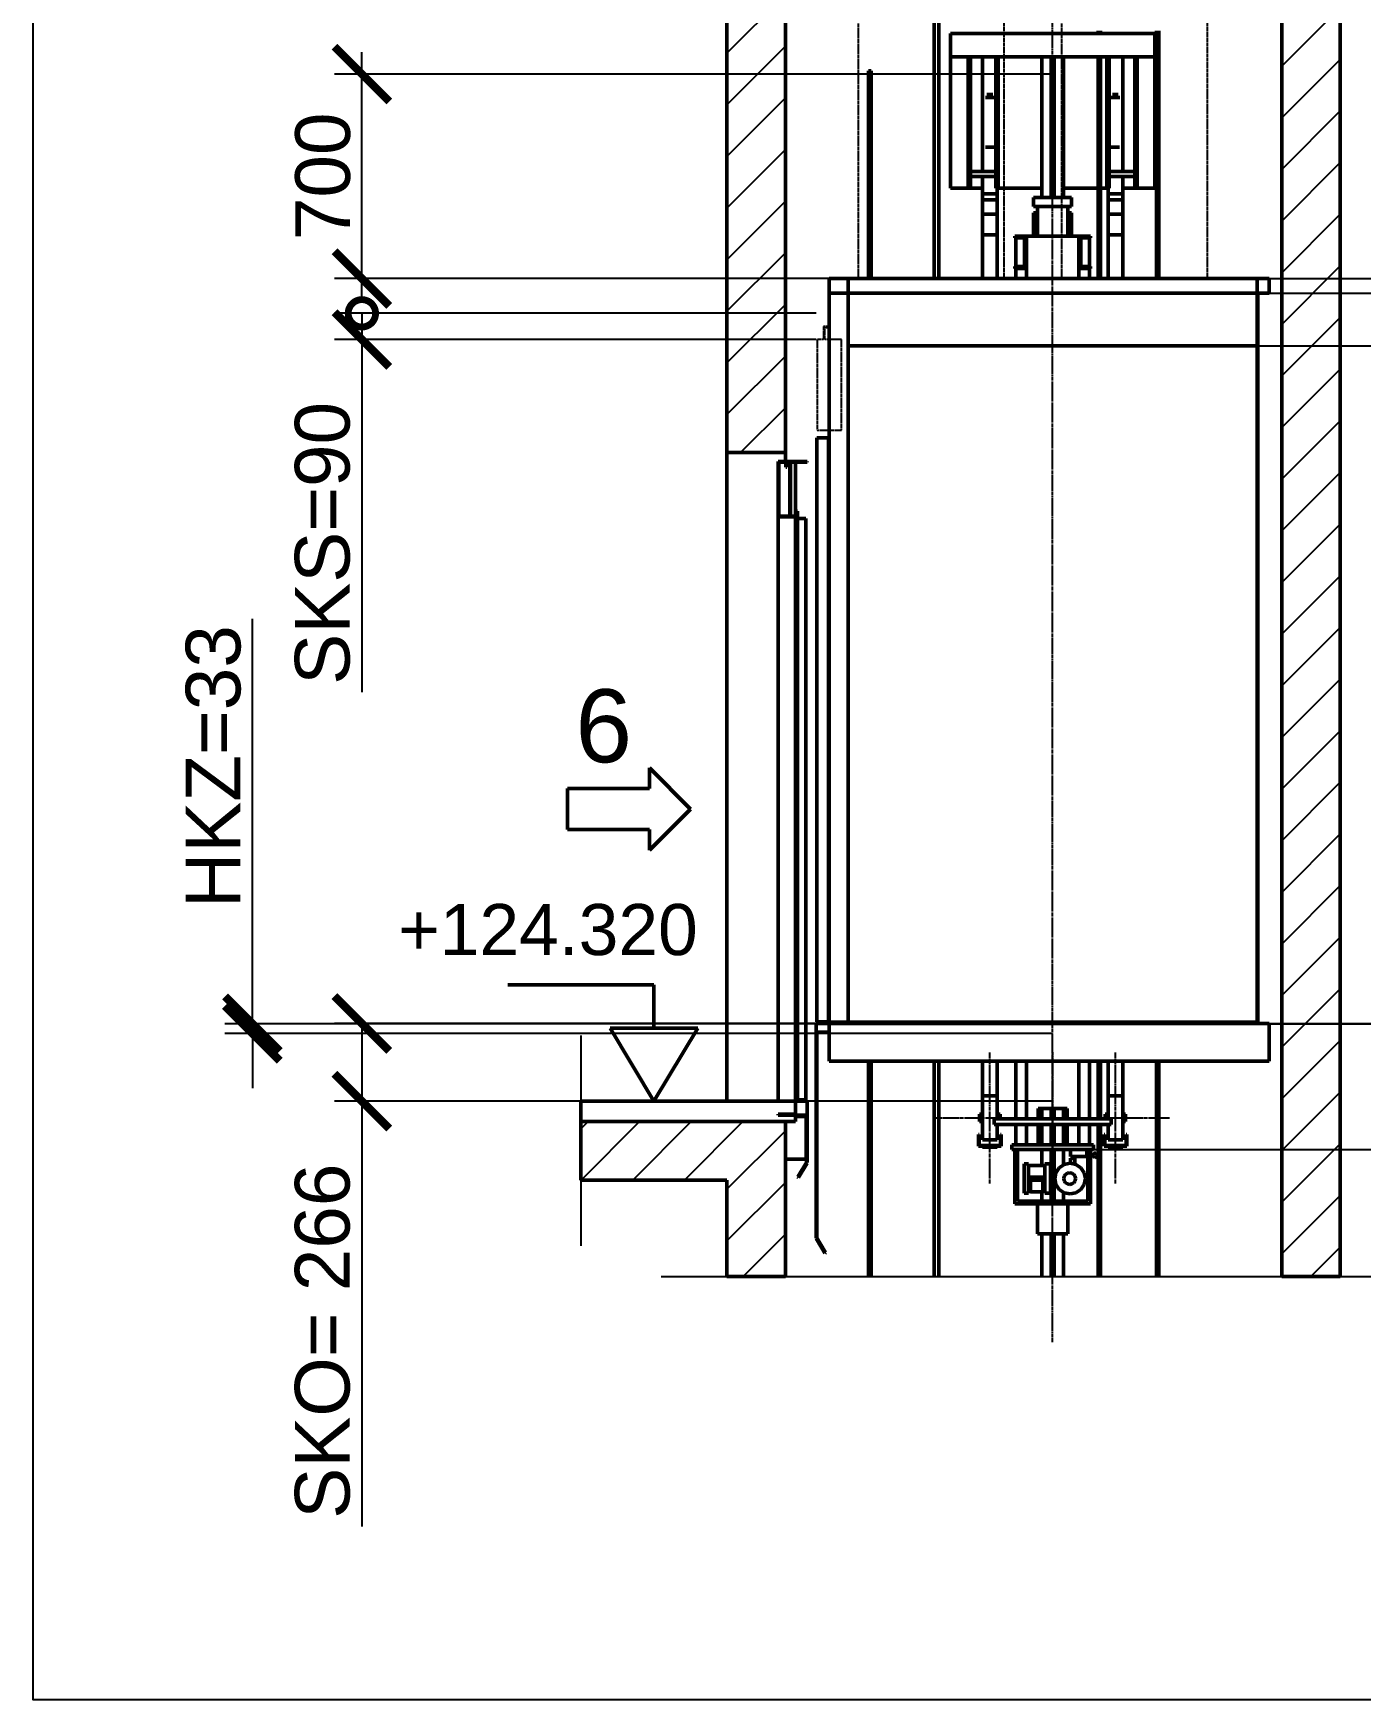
# Model space of a CAD drawing. Header units: millimetres. Extents: x -2854 to 202754, y -48725 to 27067.
# Drawn here: x 47249 to 51793, y -1229 to 4476 of the extents above; entities that cross this region are included whole.
import ezdxf
from ezdxf.enums import TextEntityAlignment as Align

# ---------------------------------------------------------------- set-up
doc = ezdxf.new("R2010")
doc.units = ezdxf.units.MM
doc.linetypes.add('AM_ISO02W050', pattern=[7.5, 6, -1.5])
doc.linetypes.add('AM_ISO08W050', pattern=[18, 12, -1.5, 3, -1.5])
for name, color, linetype, lineweight in [('AM_0', 7, 'Continuous', 50), ('AM_5', 3, 'Continuous', 25), ('AM_8', 1, 'Continuous', 25), ('LDCar-AM_0', 7, 'Continuous', 50), ('LDCar-AM_3', 6, 'AM_ISO02W050', 25), ('LDCar-AM_4', 3, 'Continuous', 25), ('LDCarFrame-AM_0', 7, 'Continuous', 50), ('LDElectricalComponents-AM_0', 7, 'Continuous', 50), ('LDForces-AM_0', 7, 'Continuous', 50), ('LDGear-AM_0', 7, 'Continuous', 50), ('LDGear-AM_7', 4, 'AM_ISO08W050', 25), ('LDGuides-AM_0', 7, 'Continuous', 50), ('LDRefugeSpace-AM_3', 6, 'AM_ISO02W050', 25), ('LDShaft-AM_0', 7, 'Continuous', 50), ('LDShaft-AM_4', 3, 'Continuous', 25), ('LDShaft-AM_5', 3, 'Continuous', 25), ('LDShaft-AM_7', 4, 'AM_ISO08W050', 25)]:
    doc.layers.add(name, color=color, linetype=linetype, lineweight=lineweight)
doc.layers.add('AM_VIEWS', color=1, linetype='Continuous', lineweight=25, plot=False)
doc.styles.add('LD', font='ARIALUNI.ttf')
doc.dimstyles.new('LIFT', dxfattribs={"dimtxt": 2.5, "dimasz": 2.5, "dimexe": 1.25, "dimexo": 0, "dimgap": 0.5, "dimtad": 1, "dimdec": 0, "dimzin": 1, "dimdsep": 46, "dimtxsty": 'LD', "dimblk": 'ARCHTICK', "dimcen": 0, "dimdle": 1, "dimclrd": 3, "dimclre": 3, "dimclrt": 4, "dimadec": 0, "dimazin": 0, "dimtp": 0.1, "dimtm": 0.1, "dimtfac": 0.71, "dimtdec": 0, "dimtix": 1, "dimtmove": 0, "dimatfit": 3, "dimfxl": 1, "dimtolj": 1, "dimarcsym": 0})

# ---------------------------------------------------------------- blocks, each defined once
blk = doc.blocks.new('LD_20260610085845_000001B2')
at = {"layer": 'LDShaft-AM_0'}
for p, q in [((-80, 24391), (-200, 24391)), ((-200, 24391), (-200, 21590)), ((0, 24391), (-80, 24391)), ((1900, 24391), (0, 24391)), ((1900, 18770), (1900, 24391)), ((0, 21590), (0, 24191)), ((0, 24191), (1700, 24191)), ((1700, 24191), (1700, 18770)), ((-200, 21590), (-200, 19370)), ((-200, 21590), (-80, 21590)), ((-80, 21590), (0, 21590)), ((0, 21560), (0, 21590)), ((-200, 19300), (-700, 19300)), ((-700, 19300), (-700, 19100)), ((-80, 19300), (-200, 19300)), ((0, 19300), (-80, 19300)), ((0, 18770), (0, 19300)), ((-700, 19100), (-200, 19100)), ((-200, 19100), (-200, 18770)), ((-200, 18770), (-80, 18770)), ((-80, 18770), (0, 18770)), ((1700, 18770), (1900, 18770))]:
    blk.add_line(p, q, dxfattribs=at)
blk = doc.blocks.new('LD_20260610085845_000001B4')
at = {"layer": 'LDForces-AM_0'}
for p, q in [((350, 72), (-350, 72)), ((-350, 72), (-350, 0)), ((350, 0), (350, 72)), ((-350, 0), (-350, -8)), ((350, -8), (350, 0)), ((-289, -8), (-350, -8)), ((-350, -8), (-350, -457)), ((-350, -8), (350, -8)), ((-289, -8), (-289, -457)), ((-281, -457), (-281, -8)), ((-240, -8), (-281, -8)), ((-194, -8), (-194, -457)), ((-37.5, -8), (-186, -8)), ((-186, -457), (-186, -8)), ((156, -8), (37.5, -8)), ((186, -8), (164, -8)), ((186, -8), (186, -457)), ((194, -457), (194, -8)), ((281, -8), (240, -8)), ((281, -8), (281, -457)), ((289, -457), (289, -8)), ((350, -8), (289, -8)), ((350, -457), (350, -8)), ((-228.9, -147), (-229.7, -147)), ((-225.6, -147), (-228.9, -147)), ((-220.7, -147), (-225.6, -147)), ((-224.2, -137), (-224.8, -137)), ((-222.1, -137), (-224.2, -137)), ((-218.8, -137), (-222.1, -137)), ((-215, -147), (-220.7, -147)), ((-215, -137), (-218.8, -137)), ((-211.2, -137), (-215, -137)), ((-209.3, -147), (-215, -147)), ((-207.9, -137), (-211.2, -137)), ((-204.4, -147), (-209.3, -147)), ((-205.8, -137), (-207.9, -137)), ((-205.2, -137), (-205.8, -137)), ((-201.1, -147), (-204.4, -147)), ((-200.3, -147), (-201.1, -147)), ((201.1, -147), (200.3, -147)), ((204.4, -147), (201.1, -147)), ((209.3, -147), (204.4, -147)), ((205.8, -137), (205.2, -137)), ((207.9, -137), (205.8, -137)), ((211.2, -137), (207.9, -137)), ((215, -147), (209.3, -147)), ((215, -137), (211.2, -137)), ((218.8, -137), (215, -137)), ((220.7, -147), (215, -147)), ((222.1, -137), (218.8, -137)), ((225.6, -147), (220.7, -147)), ((224.2, -137), (222.1, -137)), ((224.8, -137), (224.2, -137)), ((228.9, -147), (225.6, -147)), ((229.7, -147), (228.9, -147)), ((-229.4, -317), (-228.9, -317)), ((-228.9, -317), (-225.6, -317)), ((-225.6, -317), (-220.7, -317)), ((-220.7, -317), (-215, -317)), ((-215, -317), (-209.3, -317)), ((-209.3, -317), (-204.4, -317)), ((-204.4, -317), (-201.1, -317)), ((-201.1, -317), (-200.6, -317)), ((200.6, -317), (201.1, -317)), ((201.1, -317), (204.4, -317)), ((204.4, -317), (209.3, -317)), ((209.3, -317), (215, -317)), ((215, -317), (220.7, -317)), ((220.7, -317), (225.6, -317)), ((225.6, -317), (228.9, -317)), ((228.9, -317), (229.4, -317)), ((-187.5, -400.5), (-282.5, -400.5)), ((-282.5, -400.5), (-282.5, -417.5)), ((-282.5, -417.5), (-187.5, -417.5)), ((-187.5, -417.5), (-187.5, -400.5)), ((282.5, -400.5), (187.5, -400.5)), ((187.5, -400.5), (187.5, -417.5)), ((187.5, -417.5), (282.5, -417.5)), ((282.5, -417.5), (282.5, -400.5)), ((-350, -457), (-289, -457)), ((-289, -457), (-281, -457)), ((-281, -457), (-240, -457)), ((-190, -477), (-240, -477)), ((-240, -477), (-240, -497)), ((-190, -497), (-240, -497)), ((-240, -497), (-240, -547)), ((-240, -497), (-190, -497)), ((-223.9, -477), (-222.1, -477)), ((-222.1, -477), (-218.8, -477)), ((-218.8, -477), (-215, -477)), ((-215, -477), (-211.2, -477)), ((-211.2, -477), (-207.9, -477)), ((-207.9, -477), (-206.1, -477)), ((-194, -457), (-186, -457)), ((-190, -497), (-190, -477)), ((-190, -547), (-190, -497)), ((-186, -457), (-37.5, -457)), ((37.5, -457), (156, -457)), ((164, -457), (186, -457)), ((186, -457), (194, -457)), ((240, -477), (190, -477)), ((190, -477), (190, -497)), ((240, -497), (190, -497)), ((190, -497), (190, -547)), ((190, -497), (240, -497)), ((206.1, -477), (207.9, -477)), ((207.9, -477), (211.2, -477)), ((211.2, -477), (215, -477)), ((215, -477), (218.8, -477)), ((218.8, -477), (222.1, -477)), ((222.1, -477), (223.9, -477)), ((240, -457), (281, -457)), ((240, -497), (240, -477)), ((240, -547), (240, -497)), ((281, -457), (289, -457)), ((289, -457), (350, -457)), ((-190, -547), (-240, -547)), ((-240, -547), (-240, -617)), ((-240, -547), (-190, -547)), ((-190, -617), (-190, -547)), ((240, -547), (190, -547)), ((190, -547), (190, -617)), ((190, -547), (240, -547)), ((240, -617), (240, -547)), ((-240, -617), (-190, -617)), ((190, -617), (240, -617))]:
    blk.add_line(p, q, dxfattribs=at)
blk = doc.blocks.new('LD_20260610085845_000001B7')
at = {"layer": 'LDShaft-AM_4'}
blk.add_line((-700, 225), (-700, -495), dxfattribs=at)
blk = doc.blocks.new('LD_20260610085845_000001B8')
at = {"layer": 'LDShaft-AM_0'}
for p, q in [((35, 0), (0, 0)), ((0, 0), (0, -1)), ((35, -1), (35, 0)), ((0, -1), (35, -1)), ((0, -22.5), (0, -151)), ((71, -1), (35, -1)), ((71, -5), (35, -5)), ((35, -5), (71, -5)), ((71, -5), (71, -1)), ((71, -151), (71, -5)), ((0, -151), (71, -151))]:
    blk.add_line(p, q, dxfattribs=at)
blk = doc.blocks.new('LD_20260610085845_000001B9')
at = {"layer": 'LDCar-AM_0'}
for p, q in [((0, 2190), (0, 2000)), ((30, 2190), (0, 2190)), ((3, 2003), (3, 2187)), ((3, 2187), (27, 2187)), ((27, 2187), (27, 2170)), ((27, 2170), (30, 2170)), ((40, 2190), (30, 2190)), ((30, 2170), (30, 2190)), ((40, 2190), (40, 2010)), ((100, 2190), (40, 2190)), ((43, 2010), (43, 2187)), ((43, 2187), (100, 2187)), ((60, 2003), (60, 2187)), ((100, 2187), (100, 2190)), ((0, 2000), (0, 0)), ((0, 2000), (66.5, 2000)), ((63.5, 2003), (3, 2003)), ((40, 2010), (43, 2010)), ((60, 0), (60, 2000)), ((66.5, 2020), (63.5, 2020)), ((63.5, 2020), (63.5, 2003)), ((66.5, 2000), (66.5, 2020)), ((66.5, 1995), (66.5, 5)), ((95, 1995), (66.5, 1995)), ((95, 5), (95, 1995)), ((0, 0), (60, 0)), ((100, 0), (60, 0)), ((60, 0), (60, -44.5)), ((66.5, 5), (95, 5)), ((100, -47.5), (100, 0)), ((60, -44.5), (0, -44.5)), ((0, -44.5), (0, -47.5)), ((0, -47.5), (60, -47.5)), ((60, -47.5), (97, -47.5)), ((97, -47.5), (97, -210)), ((100, -210), (100, -47.5)), ((97.2, -210.2), (67.2, -259.2)), ((69.8, -260.8), (99.8, -211.8)), ((97, -210), (100, -210)), ((99.8, -211.8), (97.2, -210.2)), ((67.2, -259.2), (69.8, -260.8))]:
    blk.add_line(p, q, dxfattribs=at)
blk = doc.blocks.new('LD_20260610085845_000001BA')
at = {"layer": 'LDShaft-AM_0'}
for p, q in [((-200, 0), (-700, 0)), ((-700, 0), (-700, -70)), ((-80, 0), (-200, 0)), ((0, 0), (-80, 0)), ((35, 0), (0, 0)), ((35, -70), (35, 0)), ((-700, -70), (-200, -70)), ((-200, -70), (-80, -70)), ((-80, -70), (0, -70)), ((0, -70), (35, -70))]:
    blk.add_line(p, q, dxfattribs=at)
blk = doc.blocks.new('LD_20260610085845_000001BB')
at = {"layer": 'AM_0'}
for p, q in [((-621, 22297), (-631, 22297)), ((-631, 22297), (-631, 21586)), ((-621, 21586), (-621, 22297)), ((-631, 18907), (-631, 18170)), ((-621, 18170), (-621, 18907))]:
    blk.add_line(p, q, dxfattribs=at)
blk = doc.blocks.new('LD_20260610085845_000001BC')
at = {"layer": 'LDShaft-AM_7'}
blk.add_line((0, -1091), (0, 4980), dxfattribs=at)
blk = doc.blocks.new('LD_20260610085845_000001BE')
at = {"layer": 'LDElectricalComponents-AM_0'}
for p, q in [((384, 23791), (-909, 23791)), ((400, 23791), (384, 23791)), ((400, 23783), (400, 23791)), ((-909, 23783), (384, 23783)), ((384, 23783), (400, 23783)), ((384, 23783), (384, 22999)), ((400, 22871), (400, 23783)), ((139, 22871), (-400, 22871)), ((-400, 22871), (-400, 22855)), ((-400, 22855), (-400, 21786)), ((-384, 21786), (-384, 22855)), ((-384, 22855), (139, 22855)), ((393, 22855), (400, 22855)), ((400, 22855), (400, 22871)), ((-400, 19107), (-400, 18370)), ((-384, 18370), (-384, 19107))]:
    blk.add_line(p, q, dxfattribs=at)
blk = doc.blocks.new('LD_20260610085845_000001BF')
at = {"layer": 'LDCar-AM_0'}
for p, q in [((700, 2550), (-700, 2550)), ((-700, 2550), (-700, 2500)), ((700, 2500), (700, 2550)), ((-765.5, 2500), (-765.5, 4)), ((-700, 2500), (-765.5, 2500)), ((700, 2500), (-700, 2500)), ((-700, 4), (-700, 2500)), ((-700, 2500), (700, 2500)), ((700, 2401), (700, 2500)), ((703, 2500), (700, 2500)), ((700, 2500), (700, 4)), ((703, 4), (703, 2500)), ((700, 4), (700, 2399)), ((-701.5, 4), (-766.5, 4)), ((-766.5, 4), (-766.5, 0)), ((-766.5, 0), (-701.5, 0)), ((-765.5, 4), (-700, 4)), ((700, 4), (-701.5, 4)), ((-701.5, 0), (701.5, 0)), ((-700, 4), (700, 4)), ((701.5, 4), (703, 4)), ((701.5, 0), (701.5, 4))]:
    blk.add_line(p, q, dxfattribs=at)
blk = doc.blocks.new('LD_20260610085845_000001C0')
at = {"layer": 'LDCarFrame-AM_0'}
for p, q in [((741, 2679), (-765, 2679)), ((-765, 2679), (-765, 2629)), ((-765, 2629), (741, 2629)), ((741, 2629), (741, 2679)), ((-700, 2530), (-700, 2528)), ((700, 2528), (700, 2530)), ((741, 129), (-765, 129)), ((-765, 129), (-765, 95)), ((741, 95), (741, 129)), ((-765, 95), (-765, 15)), ((741, 15), (741, 95)), ((-765, 15), (-765, 0)), ((-765, 0), (741, 0)), ((741, 0), (741, 15))]:
    blk.add_line(p, q, dxfattribs=at)
blk = doc.blocks.new('LD_20260610085845_000001C1')
at = {"layer": 'LDRefugeSpace-AM_3'}
for p, q in [((250, 500), (-250, 500)), ((-250, 500), (-250, -500)), ((250, -500), (250, 500)), ((-250, -500), (250, -500))]:
    blk.add_line(p, q, dxfattribs=at)
blk = doc.blocks.new('LD_20260610085845_000001C2')
at = {"layer": 'LDCarFrame-AM_0'}
for p, q in [((-90, 2824), (-130, 2824)), ((-130, 2824), (-130, 2818)), ((-130, 2818), (-96, 2818)), ((-126, 2818), (-126, 2720)), ((-96, 2818), (-96, 2720)), ((-90, 2714), (-90, 2824)), ((-50, 2824), (-90, 2824)), ((-90, 2824), (-90, 2679)), ((50, 2824), (-50, 2824)), ((90, 2824), (50, 2824)), ((90, 2824), (90, 2714)), ((130, 2824), (90, 2824)), ((90, 2679), (90, 2824)), ((96, 2720), (96, 2818)), ((96, 2818), (130, 2818)), ((126, 2720), (126, 2818)), ((130, 2818), (130, 2824)), ((-96, 2720), (-130, 2720)), ((-130, 2720), (-130, 2714)), ((-130, 2714), (-90, 2714)), ((-126, 2714), (-126, 2679)), ((-90, 2679), (-90, 2714)), ((90, 2714), (130, 2714)), ((90, 2714), (90, 2679)), ((130, 2720), (96, 2720)), ((126, 2679), (126, 2714)), ((130, 2714), (130, 2720)), ((-126, 0), (-126, -197)), ((-90, -197), (-90, 0)), ((-90, 0), (-90, -197)), ((90, -197), (90, 0)), ((90, 0), (90, -197)), ((126, -197), (126, 0)), ((-50, -162), (50, -162)), ((-50, -197), (-50, -162)), ((50, -162), (50, -197)), ((200, -197), (-200, -197)), ((-200, -197), (-200, -217)), ((-200, -217), (200, -217)), ((-126, -217), (-126, -287)), ((-90, -287), (-90, -217)), ((-90, -217), (-90, -287)), ((-50, -287), (-50, -217)), ((50, -217), (50, -287)), ((90, -287), (90, -217)), ((90, -217), (90, -287)), ((126, -287), (126, -217)), ((200, -217), (200, -197)), ((140, -287), (-140, -287)), ((-140, -287), (-140, -302)), ((-140, -302), (140, -302)), ((-120, -302), (-130, -302)), ((-130, -302), (-130, -489)), ((-120, -479), (-120, -302)), ((130, -302), (120, -302)), ((120, -302), (120, -479)), ((130, -489), (130, -302)), ((140, -302), (140, -287)), ((-130, -489), (130, -489)), ((120, -479), (-120, -479))]:
    blk.add_line(p, q, dxfattribs=at)
blk = doc.blocks.new('LD_20260610085845_000001C4')
at = {"layer": 'LDForces-AM_0'}
for p, q in [((1071, 23034), (1071, 23025)), ((1071.3, 23034), (1071.3, 23025)), ((1071.3, 23025), (1071.3, 23034)), ((1072.2, 23034), (1072.2, 23025)), ((1072.2, 23025), (1072.2, 23034)), ((1073.5, 23034), (1073.5, 23025)), ((1073.5, 23025), (1073.5, 23034)), ((1075, 23034), (1075, 23025)), ((1075, 23025), (1075, 23034)), ((1076.5, 23034), (1076.5, 23025)), ((1076.5, 23025), (1076.5, 23034)), ((1077.8, 23034), (1077.8, 23025)), ((1077.8, 23025), (1077.8, 23034)), ((1078.7, 23034), (1078.7, 23025)), ((1078.7, 23025), (1078.7, 23034)), ((1079, 23025), (1079, 23034)), ((1271, 23034), (1271, 22186)), ((1271.3, 23034), (1271.3, 22186)), ((1271.3, 22186), (1271.3, 23034)), ((1272.2, 23034), (1272.2, 22186)), ((1272.2, 22186), (1272.2, 23034)), ((1273.5, 23034), (1273.5, 22186)), ((1273.5, 22186), (1273.5, 23034)), ((1275, 23034), (1275, 22186)), ((1275, 22186), (1275, 23034)), ((1276.5, 23034), (1276.5, 22186)), ((1276.5, 22186), (1276.5, 23034)), ((1277.8, 23034), (1277.8, 22186)), ((1277.8, 22186), (1277.8, 23034)), ((1278.7, 23034), (1278.7, 22186)), ((1278.7, 22186), (1278.7, 23034)), ((1279, 22186), (1279, 23034)), ((1071, 22945), (1071, 22186)), ((1071.3, 22945), (1071.3, 22186)), ((1071.3, 22186), (1071.3, 22945)), ((1072.2, 22945), (1072.2, 22186)), ((1072.2, 22186), (1072.2, 22945)), ((1073.5, 22945), (1073.5, 22186)), ((1073.5, 22186), (1073.5, 22945)), ((1075, 22945), (1075, 22186)), ((1075, 22186), (1075, 22945)), ((1076.5, 22945), (1076.5, 22186)), ((1076.5, 22186), (1076.5, 22945)), ((1077.8, 22945), (1077.8, 22186)), ((1077.8, 22186), (1077.8, 22945)), ((1078.7, 22945), (1078.7, 22186)), ((1078.7, 22186), (1078.7, 22945)), ((1079, 22186), (1079, 22945)), ((1071, 19507), (1071, 19310)), ((1071.3, 19507), (1071.3, 19310)), ((1071.3, 19310), (1071.3, 19507)), ((1072.2, 19507), (1072.2, 19310)), ((1072.2, 19310), (1072.2, 19507)), ((1073.5, 19507), (1073.5, 19310)), ((1073.5, 19310), (1073.5, 19507)), ((1075, 19507), (1075, 19310)), ((1075, 19310), (1075, 19507)), ((1076.5, 19507), (1076.5, 19310)), ((1076.5, 19310), (1076.5, 19507)), ((1077.8, 19507), (1077.8, 19310)), ((1077.8, 19310), (1077.8, 19507)), ((1078.7, 19507), (1078.7, 19310)), ((1078.7, 19310), (1078.7, 19507)), ((1079, 19310), (1079, 19507)), ((1271, 19507), (1271, 18770)), ((1271.3, 19507), (1271.3, 18770)), ((1271.3, 18770), (1271.3, 19507)), ((1272.2, 19507), (1272.2, 18770)), ((1272.2, 18770), (1272.2, 19507)), ((1273.5, 19507), (1273.5, 18770)), ((1273.5, 18770), (1273.5, 19507)), ((1275, 19507), (1275, 18770)), ((1275, 18770), (1275, 19507)), ((1276.5, 19507), (1276.5, 18770)), ((1276.5, 18770), (1276.5, 19507)), ((1277.8, 19507), (1277.8, 18770)), ((1277.8, 18770), (1277.8, 19507)), ((1278.7, 19507), (1278.7, 18770)), ((1278.7, 18770), (1278.7, 19507)), ((1279, 18770), (1279, 19507)), ((1071, 19290), (1071, 18770)), ((1071.3, 19290), (1071.3, 18770)), ((1071.3, 18770), (1071.3, 19290)), ((1072.2, 19290), (1072.2, 18770)), ((1072.2, 18770), (1072.2, 19290)), ((1073.5, 19290), (1073.5, 18770)), ((1073.5, 18770), (1073.5, 19290)), ((1075, 19290), (1075, 18770)), ((1075, 18770), (1075, 19290)), ((1076.5, 19290), (1076.5, 18770)), ((1076.5, 18770), (1076.5, 19290)), ((1077.8, 19290), (1077.8, 18770)), ((1077.8, 18770), (1077.8, 19290)), ((1078.7, 19290), (1078.7, 18770)), ((1078.7, 18770), (1078.7, 19290)), ((1079, 18770), (1079, 19290))]:
    blk.add_line(p, q, dxfattribs=at)
blk = doc.blocks.new('LD_20260610085845_000001C6')
at = {"layer": 'LDGuides-AM_0'}
for p, q in [((-37.5, 1214), (-37.5, 1179)), ((-5, 1179), (-5, 1214)), ((-5, 1214), (-5, 1179)), ((5, 1214), (5, 1179)), ((5, 1179), (5, 1214)), ((37.5, 1179), (37.5, 1214)), ((-37.5, 1159), (-37.5, 1089)), ((-5, 1089), (-5, 1159)), ((-5, 1159), (-5, 1089)), ((5, 1159), (5, 1089)), ((5, 1089), (5, 1159)), ((37.5, 1089), (37.5, 1159)), ((-37.5, 1074), (-37.5, 1019)), ((-5, 897), (-5, 1074)), ((-5, 1074), (-5, 897)), ((5, 1074), (5, 897)), ((5, 897), (5, 1074)), ((37.5, 1021.2), (37.5, 1074)), ((-37.5, 979), (-37.5, 969)), ((-37.5, 929), (-37.5, 897)), ((37.5, 897), (37.5, 926.8)), ((-37.5, 785), (-37.5, 639)), ((-5, 639), (-5, 785)), ((-5, 785), (-5, 639)), ((5, 785), (5, 639)), ((5, 639), (5, 785)), ((37.5, 639), (37.5, 785))]:
    blk.add_line(p, q, dxfattribs=at)
blk = doc.blocks.new('LD_20260610085845_000001CB')
at = {"layer": 'LDGuides-AM_0'}
for p, q in [((-37.5, 531), (-37.5, 49)), ((-5, 531), (-5, 49)), ((-5, 49), (-5, 531)), ((5, 49), (5, 531)), ((5, 531), (5, 49)), ((37.5, 49), (37.5, 531))]:
    blk.add_line(p, q, dxfattribs=at)
blk = doc.blocks.new('LD_20260610085845_000001CD')
at = {"layer": 'LDCarFrame-AM_0'}
for p, q in [((-82.5, -50), (-97.5, -50)), ((-97.5, -50), (-97.5, -150)), ((-82.5, -150), (-82.5, -50)), ((-82.5, -55), (-82.5, -56.5)), ((-27, -55), (-82.5, -55)), ((-82.5, -56.5), (-82.5, -60.9)), ((-7, -50), (-27, -50)), ((-27, -50), (-27, -150)), ((-27, -56.5), (-27, -55)), ((-27, -60.9), (-27, -56.5)), ((-7, -150), (-7, -50)), ((39.4, -51.5), (22.4, -62.9)), ((59.5, -47.5), (39.4, -51.5)), ((79.6, -51.5), (59.5, -47.5)), ((61, 0), (61, -24)), ((61, -24), (117, -24)), ((76.5, -30), (61.5, -30)), ((61.5, -30), (61.5, -47.9)), ((76.5, -50.9), (76.5, -30)), ((96.6, -62.9), (79.6, -51.5)), ((117, 0), (117, -24)), ((117, -24), (117, 0)), ((117, -24), (120, -24)), ((138.1, -17.1), (137.5, -20)), ((137.5, -20), (138.1, -22.9)), ((139.7, -14.7), (138.1, -17.1)), ((138.1, -22.9), (139.7, -25.3)), ((142.1, -13.1), (139.7, -14.7)), ((139.7, -25.3), (142.1, -26.9)), ((145, -12.5), (142.1, -13.1)), ((142.1, -26.9), (145, -27.5)), ((147.9, -13.1), (145, -12.5)), ((145, -27.5), (147.9, -26.9)), ((150.3, -14.7), (147.9, -13.1)), ((147.9, -26.9), (150.3, -25.3)), ((151.9, -17.1), (150.3, -14.7)), ((150.3, -25.3), (151.9, -22.9)), ((152.5, -20), (151.9, -17.1)), ((151.9, -22.9), (152.5, -20)), ((-82.5, -60.9), (-82.5, -67.3)), ((-82.5, -67.3), (-82.5, -75)), ((-82.5, -75), (-82.5, -82.7)), ((-82.5, -82.7), (-82.5, -89.1)), ((-82.5, -89.1), (-82.5, -93.5)), ((-82.5, -93.5), (-82.5, -95)), ((-82.5, -95), (-27, -95)), ((-75.5, -105), (-75.5, -106.5)), ((-34, -105), (-75.5, -105)), ((-75.5, -106.5), (-75.5, -110.9)), ((-75.5, -110.9), (-75.5, -117.3)), ((-34, -106.5), (-34, -105)), ((-34, -110.9), (-34, -106.5)), ((-34, -117.3), (-34, -110.9)), ((-27, -67.3), (-27, -60.9)), ((-27, -75), (-27, -67.3)), ((-27, -82.7), (-27, -75)), ((-27, -89.1), (-27, -82.7)), ((-27, -93.5), (-27, -89.1)), ((-27, -95), (-27, -93.5)), ((11, -79.9), (7, -100)), ((7, -100), (11, -120.1)), ((22.4, -62.9), (11, -79.9)), ((40, -92.3), (38.5, -100)), ((38.5, -100), (40, -107.7)), ((44.4, -85.9), (40, -92.3)), ((40, -107.7), (44.4, -114.1)), ((50.8, -81.5), (44.4, -85.9)), ((58.5, -80), (50.8, -81.5)), ((66.2, -81.5), (58.5, -80)), ((72.6, -85.9), (66.2, -81.5)), ((77, -92.3), (72.6, -85.9)), ((72.6, -114.1), (77, -107.7)), ((78.5, -100), (77, -92.3)), ((77, -107.7), (78.5, -100)), ((108, -79.9), (96.6, -62.9)), ((112, -100), (108, -79.9)), ((108, -120.1), (112, -100)), ((-97.5, -150), (-82.5, -150)), ((-75.5, -117.3), (-75.5, -125)), ((-75.5, -125), (-75.5, -132.7)), ((-75.5, -132.7), (-75.5, -139.1)), ((-75.5, -139.1), (-75.5, -143.5)), ((-75.5, -143.5), (-75.5, -145)), ((-75.5, -145), (-34, -145)), ((-34, -125), (-34, -117.3)), ((-34, -132.7), (-34, -125)), ((-34, -139.1), (-34, -132.7)), ((-34, -143.5), (-34, -139.1)), ((-34, -145), (-34, -143.5)), ((-27, -150), (-7, -150)), ((11, -120.1), (22.4, -137.1)), ((22.4, -137.1), (39.4, -148.5)), ((39.4, -148.5), (59.5, -152.5)), ((44.4, -114.1), (50.8, -118.5)), ((50.8, -118.5), (58.5, -120)), ((58.5, -120), (66.2, -118.5)), ((59.5, -152.5), (79.6, -148.5)), ((66.2, -118.5), (72.6, -114.1)), ((79.6, -148.5), (96.6, -137.1)), ((96.6, -137.1), (108, -120.1))]:
    blk.add_line(p, q, dxfattribs=at)
blk = doc.blocks.new('LD_20260610085845_000001CE')
at = {"layer": 'LDCarFrame-AM_0'}
for p, q in [((65, 132), (-65, 132)), ((-65, 132), (-65, 102)), ((65, 102), (65, 132)), ((-65, 102), (65, 102)), ((-60, 80), (-65, 80)), ((-65, 80), (-65, 0)), ((-52, 80), (-60, 80)), ((-60, 80), (-60, 0)), ((-60, 0), (-60, 80)), ((-52, 102), (-52, 0)), ((52, 102), (-52, 102)), ((52, 0), (52, 102)), ((60, 80), (52, 80)), ((60, 0), (60, 80)), ((60, 80), (60, 0)), ((65, 80), (60, 80)), ((65, 0), (65, 80)), ((-65, 0), (-60, 0)), ((-60, 0), (-52, 0)), ((-52, 0), (52, 0)), ((52, 0), (60, 0)), ((60, 0), (65, 0))]:
    blk.add_line(p, q, dxfattribs=at)
blk = doc.blocks.new('LD_20260610085845_000001CF')
at = {"layer": 'LDCarFrame-AM_0'}
for p, q in [((52, 0), (-52, 0)), ((-52, 0), (-52, -102)), ((52, -102), (52, 0)), ((-52, -102), (52, -102))]:
    blk.add_line(p, q, dxfattribs=at)
blk = doc.blocks.new('LD_20260610085845_000001D0')
at = {"layer": 'LDGear-AM_0'}
for p, q in [((-240, 75), (-240, 69.3)), ((-190, 75), (-240, 75)), ((-240, 69.3), (-240, 53)), ((-190, 69.3), (-190, 75)), ((-190, 53), (-190, 69.3)), ((190, 75), (190, 69.3)), ((240, 75), (190, 75)), ((190, 69.3), (190, 53)), ((240, 69.3), (240, 75)), ((240, 53), (240, 69.3)), ((-250, 13), (-250, 12)), ((-240, 13), (-250, 13)), ((-250, 12), (-250, 9.2)), ((-250, 9.2), (-250, 5)), ((-250, 5), (-250, 0)), ((-250, 0), (-250, -5)), ((-240, 53), (-240, 28.7)), ((-240, 28.7), (-240, 0)), ((-240, 0), (-240, -28.7)), ((-190, 28.7), (-190, 53)), ((-190, 0), (-190, 28.7)), ((-180, 13), (-190, 13)), ((-190, -3), (-190, 0)), ((-180, 12), (-180, 13)), ((-180, 9.2), (-180, 12)), ((-180, 5), (-180, 9.2)), ((-180, 0), (-180, 5)), ((-180, -3), (-180, 0)), ((180, 13), (180, 12)), ((190, 13), (180, 13)), ((180, 12), (180, 9.2)), ((180, 9.2), (180, 5)), ((180, 5), (180, 0)), ((180, 0), (180, -3)), ((190, 53), (190, 28.7)), ((190, 28.7), (190, 0)), ((190, 0), (190, -3)), ((240, 28.7), (240, 53)), ((240, 0), (240, 28.7)), ((250, 13), (240, 13)), ((240, -28.7), (240, 0)), ((250, 12), (250, 13)), ((250, 9.2), (250, 12)), ((250, 5), (250, 9.2)), ((250, 0), (250, 5)), ((250, -5), (250, 0)), ((-251.5, -57), (-253.5, -57)), ((-253.5, -57), (-253.5, -97)), ((-251.5, -95), (-251.5, -57)), ((-250, -5), (-250, -9.2)), ((-250, -9.2), (-250, -12)), ((-250, -12), (-250, -13)), ((-250, -13), (-240, -13)), ((-240, -28.7), (-240, -53)), ((-240, -53), (-240, -69.3)), ((-190, -28.7), (-190, -23)), ((-190, -53), (-190, -28.7)), ((-190, -69.3), (-190, -53)), ((-176.5, -57), (-178.5, -57)), ((-178.5, -57), (-178.5, -95)), ((-176.5, -97), (-176.5, -57)), ((178.5, -57), (176.5, -57)), ((176.5, -57), (176.5, -97)), ((178.5, -95), (178.5, -57)), ((190, -23), (190, -28.7)), ((190, -28.7), (190, -53)), ((190, -53), (190, -69.3)), ((240, -13), (250, -13)), ((240, -53), (240, -28.7)), ((240, -69.3), (240, -53)), ((250, -9.2), (250, -5)), ((250, -12), (250, -9.2)), ((250, -13), (250, -12)), ((253.5, -57), (251.5, -57)), ((251.5, -57), (251.5, -95)), ((253.5, -97), (253.5, -57)), ((-253.5, -97), (-176.5, -97)), ((-178.5, -95), (-251.5, -95)), ((-240, -69.3), (-240, -75)), ((-240, -75), (-190, -75)), ((-190, -75), (-190, -69.3)), ((176.5, -97), (253.5, -97)), ((251.5, -95), (178.5, -95)), ((190, -69.3), (190, -75)), ((190, -75), (240, -75)), ((240, -75), (240, -69.3))]:
    blk.add_line(p, q, dxfattribs=at)
at = {"layer": 'LDGear-AM_7'}
for p, q in [((-215, -225), (-215, 225)), ((215, -225), (215, 225)), ((-400, 0), (-390, 0)), ((-390, 0), (-150, 0)), ((150, 0), (390, 0)), ((390, 0), (400, 0))]:
    blk.add_line(p, q, dxfattribs=at)
blk = doc.blocks.new('LD_20260610085845_000001D1')
at = {"layer": 'LDGear-AM_7'}
for p, q in [((0, 225), (0, -225)), ((-150, 0), (150, 0))]:
    blk.add_line(p, q, dxfattribs=at)
blk = doc.blocks.new('LD_20260610085845_000001D2')
at = {"layer": 'LDRefugeSpace-AM_3'}
for p, q in [((250, 500), (-250, 500)), ((-250, 500), (-250, -500)), ((250, -500), (250, 500)), ((-250, -500), (250, -500))]:
    blk.add_line(p, q, dxfattribs=at)
blk = doc.blocks.new('LD_20260610085845_000001D3')
at = {"layer": 'LDCar-AM_0'}
for p, q in [((42.5, 2005), (2.5, 2005)), ((2.5, 2005), (2.5, 5)), ((42.5, 5), (42.5, 2005)), ((45, 0), (0, 0)), ((0, 0), (0, -30)), ((2.5, 5), (42.5, 5)), ((45, -30), (45, 0)), ((0, -30), (0, -735)), ((3, -735), (3, -30)), ((3, -30), (45, -30)), ((0, -735), (3, -735)), ((2.8, -734.2), (0.2, -735.8)), ((0.2, -735.8), (30.2, -785.8)), ((32.8, -784.2), (2.8, -734.2)), ((30.2, -785.8), (32.8, -784.2))]:
    blk.add_line(p, q, dxfattribs=at)
blk = doc.blocks.new('LD_20260610085845_000001D4')
at = {"layer": 'LDCar-AM_3'}
for p, q in [((25.5, 2341), (4, 2341)), ((4, 2341), (4, 2031)), ((25.5, 2386.3), (25.5, 2341)), ((45.5, 2386.3), (25.5, 2386.3)), ((29.5, 2341), (29.5, 2382.3)), ((29.5, 2382.3), (45.5, 2382.3)), ((87.4, 2341), (29.5, 2341)), ((45.5, 2382.3), (45.5, 2386.3)), ((87.4, 2031), (87.4, 2341)), ((4, 2031), (87.4, 2031))]:
    blk.add_line(p, q, dxfattribs=at)
blk = doc.blocks.new('LD_20260610085845_000001D5')
at = {"layer": 'LDForces-AM_0'}
for p, q in [((675, 22945), (675, 22552.5)), ((1155, 22552.5), (1155, 22945)), ((675, 22535.5), (675, 22476)), ((1155, 22476), (1155, 22535.5)), ((725, 22476), (725, 22496)), ((1105, 22496), (1105, 22476)), ((675, 22336), (675, 22186)), ((725, 22186), (725, 22336)), ((1105, 22336), (1105, 22186)), ((1155, 22186), (1155, 22336)), ((675, 19507), (675, 19388)), ((725, 19388), (725, 19507)), ((1105, 19507), (1105, 19388)), ((1155, 19388), (1155, 19507)), ((677.5, 19217.5), (675, 19215.5)), ((675, 19215.5), (675, 19213)), ((675, 19213), (725, 19213)), ((680, 19215.5), (677.5, 19217.5)), ((682.5, 19217.5), (680, 19215.5)), ((685, 19215.5), (682.5, 19217.5)), ((687.5, 19217.5), (685, 19215.5)), ((690, 19215.5), (687.5, 19217.5)), ((692.5, 19217.5), (690, 19215.5)), ((695, 19215.5), (692.5, 19217.5)), ((697.5, 19217.5), (695, 19215.5)), ((700, 19215.5), (697.5, 19217.5)), ((702.5, 19217.5), (700, 19215.5)), ((705, 19215.5), (702.5, 19217.5)), ((707.5, 19217.5), (705, 19215.5)), ((710, 19215.5), (707.5, 19217.5)), ((712.5, 19217.5), (710, 19215.5)), ((715, 19215.5), (712.5, 19217.5)), ((717.5, 19217.5), (715, 19215.5)), ((720, 19215.5), (717.5, 19217.5)), ((722.5, 19217.5), (720, 19215.5)), ((725, 19215.5), (722.5, 19217.5)), ((725, 19213), (725, 19215.5)), ((1107.5, 19217.5), (1105, 19215.5)), ((1105, 19215.5), (1105, 19213)), ((1105, 19213), (1155, 19213)), ((1110, 19215.5), (1107.5, 19217.5)), ((1112.5, 19217.5), (1110, 19215.5)), ((1115, 19215.5), (1112.5, 19217.5)), ((1117.5, 19217.5), (1115, 19215.5)), ((1120, 19215.5), (1117.5, 19217.5)), ((1122.5, 19217.5), (1120, 19215.5)), ((1125, 19215.5), (1122.5, 19217.5)), ((1127.5, 19217.5), (1125, 19215.5)), ((1130, 19215.5), (1127.5, 19217.5)), ((1132.5, 19217.5), (1130, 19215.5)), ((1135, 19215.5), (1132.5, 19217.5)), ((1137.5, 19217.5), (1135, 19215.5)), ((1140, 19215.5), (1137.5, 19217.5)), ((1142.5, 19217.5), (1140, 19215.5)), ((1145, 19215.5), (1142.5, 19217.5)), ((1147.5, 19217.5), (1145, 19215.5)), ((1150, 19215.5), (1147.5, 19217.5)), ((1152.5, 19217.5), (1150, 19215.5)), ((1155, 19215.5), (1152.5, 19217.5)), ((1155, 19213), (1155, 19215.5))]:
    blk.add_line(p, q, dxfattribs=at)
blk = doc.blocks.new('LD_20260610085845_000001DA')
at = {"layer": 'AM_8'}
for p, q in [((-200, 24018.4), (172.6, 24391)), ((-200, 24195.2), (-4.2, 24391)), ((-200, 24372), (-181, 24391)), ((149.4, 24191), (349.4, 24391)), ((326.1, 24191), (526.1, 24391)), ((502.9, 24191), (702.9, 24391)), ((679.7, 24191), (879.7, 24391)), ((856.5, 24191), (1056.5, 24391)), ((1033.3, 24191), (1233.3, 24391)), ((1210, 24191), (1410, 24391)), ((1386.8, 24191), (1586.8, 24391)), ((1563.6, 24191), (1763.6, 24391)), ((1700, 24150.6), (1900, 24350.6)), ((1700, 23973.9), (1900, 24173.9)), ((-200, 23841.6), (0, 24041.6)), ((1700, 23797.1), (1900, 23997.1)), ((-200, 23664.9), (0, 23864.9)), ((1700, 23620.3), (1900, 23820.3)), ((-200, 23488.1), (0, 23688.1)), ((1700, 23443.5), (1900, 23643.5)), ((-200, 23311.3), (0, 23511.3)), ((1700, 23266.8), (1900, 23466.8)), ((-200, 23134.5), (0, 23334.5)), ((1700, 23090), (1900, 23290)), ((-200, 22957.7), (0, 23157.7)), ((1700, 22913.2), (1900, 23113.2)), ((-200, 22781), (0, 22981)), ((1700, 22736.4), (1900, 22936.4)), ((-200, 22604.2), (0, 22804.2)), ((1700, 22559.7), (1900, 22759.7)), ((-200, 22427.4), (0, 22627.4)), ((1700, 22382.9), (1900, 22582.9)), ((-200, 22250.6), (0, 22450.6)), ((1700, 22206.1), (1900, 22406.1)), ((-200, 22073.9), (0, 22273.9)), ((1700, 22029.3), (1900, 22229.3)), ((-200, 21897.1), (0, 22097.1)), ((1700, 21852.5), (1900, 22052.5)), ((-200, 21720.3), (0, 21920.3)), ((1700, 21675.8), (1900, 21875.8)), ((-153.5, 21590), (0, 21743.5)), ((1700, 21499), (1900, 21699)), ((1700, 21322.2), (1900, 21522.2)), ((1700, 21145.4), (1900, 21345.4)), ((1700, 20968.7), (1900, 21168.7)), ((1700, 20791.9), (1900, 20991.9)), ((1700, 20615.1), (1900, 20815.1)), ((1700, 20438.3), (1900, 20638.3)), ((1700, 20261.6), (1900, 20461.6)), ((1700, 20084.8), (1900, 20284.8)), ((1700, 19908), (1900, 20108)), ((1700, 19731.2), (1900, 19931.2)), ((1700, 19554.4), (1900, 19754.4)), ((1700, 19377.7), (1900, 19577.7)), ((1700, 19200.9), (1900, 19400.9)), ((-700, 19275.8), (-675.8, 19300)), ((-699, 19100), (-499, 19300)), ((-522.2, 19100), (-322.2, 19300)), ((-345.4, 19100), (-145.4, 19300)), ((-200, 19068.7), (0, 19268.7)), ((1700, 19024.1), (1900, 19224.1)), ((-200, 18891.9), (0, 19091.9)), ((1700, 18847.3), (1900, 19047.3)), ((-145.1, 18770), (0, 18915.1)), ((1799.4, 18770), (1900, 18870.6))]:
    blk.add_line(p, q, dxfattribs=at)
blk = doc.blocks.new('_ArchTick')
at = {"color": 0, "linetype": 'ByBlock', "const_width": 0.15}
blk.add_lwpolyline([(-0.5, -0.5), (0.5, 0.5)], dxfattribs=at)
blk = doc.blocks.new('*D2838')
at = {"layer": 'AM_5', "color": 3, "lineweight": -2, "transparency": 16777216}
for p, q in [((48373.7, 3561), (48373.7, 4411)), ((50738.7, 4336), (48279.9, 4336)), ((50738.7, 3636), (48279.9, 3636))]:
    blk.add_line(p, q, dxfattribs=at)
at = {"layer": 'Defpoints', "color": 0, "transparency": 16777216}
for p in [(48373.7, 4336), (50738.7, 4336), (50738.7, 3636)]:
    blk.add_point(p, dxfattribs=at)
at = {"layer": 'AM_5', "color": 3, "lineweight": -2, "transparency": 16777216, "xscale": 187.5, "yscale": 187.5, "zscale": 187.5}
for p, rotation in [((48373.7, 4336), 90), ((48373.7, 3636), 270)]:
    blk.add_blockref('_ArchTick', p, dxfattribs=dict(at, rotation=rotation))
at = {"layer": 'AM_5', "color": 4, "transparency": 16777216, "insert": (48240.4, 3986), "char_height": 187.5, "attachment_point": 5, "rotation": 90, "style": 'LD'}
blk.add_mtext('\\A1;700 ', dxfattribs=at)
blk = doc.blocks.new('_DotSmall')
at = {"color": 0, "linetype": 'ByBlock', "const_width": 0.5}
blk.add_lwpolyline([(-0.0625, 0, 1), (0.0625, 0, 1)], format="xyb", close=True, dxfattribs=at)
blk = doc.blocks.new('*D2839')
at = {"layer": 'AM_5', "color": 3, "lineweight": -2, "transparency": 16777216}
for p, q in [((50738.7, 1085), (52942.4, 1085)), ((52848.7, 1085), (52848.7, 580)), ((50738.7, 655), (52942.4, 655)), ((52848.7, 655), (52848.7, -703.3))]:
    blk.add_line(p, q, dxfattribs=at)
at = {"layer": 'Defpoints', "color": 0, "transparency": 16777216}
for p in [(50738.7, 1085), (52848.7, 1085), (50738.7, 655)]:
    blk.add_point(p, dxfattribs=at)
at = {"layer": 'AM_5', "color": 3, "lineweight": -2, "transparency": 16777216, "xscale": 187.5, "yscale": 187.5, "zscale": 187.5}
for name, p, rotation in [('_DotSmall', (52848.7, 1085), 90), ('_ArchTick', (52848.7, 655), 270)]:
    blk.add_blockref(name, p, dxfattribs=dict(at, rotation=rotation))
at = {"layer": 'AM_5', "color": 4, "transparency": 16777216, "insert": (52715.4, -117.9), "char_height": 187.5, "attachment_point": 5, "rotation": 90, "style": 'LD'}
blk.add_mtext('\\A1;HKV=430', dxfattribs=at)
blk = doc.blocks.new('*D2840')
at = {"layer": 'Defpoints', "color": 0, "transparency": 16777216}
for p in [(48373.7, 1086), (50738.7, 1086), (50738.7, 820)]:
    blk.add_point(p, dxfattribs=at)
at = {"layer": 'LDShaft-AM_5', "color": 3, "lineweight": -2, "transparency": 16777216}
for p, q in [((50738.7, 1086), (48279.9, 1086)), ((48373.7, 1086), (48373.7, 745)), ((50738.7, 820), (48279.9, 820)), ((48373.7, 820), (48373.7, -635.7))]:
    blk.add_line(p, q, dxfattribs=at)
at = {"layer": 'LDShaft-AM_5', "color": 3, "lineweight": -2, "transparency": 16777216, "xscale": 187.5, "yscale": 187.5, "zscale": 187.5}
for p, rotation in [((48373.7, 1086), 90), ((48373.7, 820), 270)]:
    blk.add_blockref('_ArchTick', p, dxfattribs=dict(at, rotation=rotation))
at = {"layer": 'LDShaft-AM_5', "color": 4, "transparency": 16777216, "insert": (48239.2, -1.6), "char_height": 187.5, "attachment_point": 5, "rotation": 90, "style": 'LD'}
blk.add_mtext('\\A1;SKO= 266', dxfattribs=at)
blk = doc.blocks.new('*D2841')
at = {"layer": 'AM_5', "color": 3, "lineweight": -2, "transparency": 16777216}
for p, q in [((49928.7, 3517), (48279.9, 3517)), ((48373.7, 3517), (48373.7, 3352)), ((49928.7, 3427), (48279.9, 3427)), ((48373.7, 3427), (48373.7, 2219.6))]:
    blk.add_line(p, q, dxfattribs=at)
at = {"layer": 'Defpoints', "color": 0, "transparency": 16777216}
for p in [(48373.7, 3517), (49928.7, 3517), (49928.7, 3427)]:
    blk.add_point(p, dxfattribs=at)
at = {"layer": 'AM_5', "color": 3, "lineweight": -2, "transparency": 16777216, "xscale": 187.5, "yscale": 187.5, "zscale": 187.5}
for name, p, rotation in [('_DotSmall', (48373.7, 3517), 90), ('_ArchTick', (48373.7, 3427), 270)]:
    blk.add_blockref(name, p, dxfattribs=dict(at, rotation=rotation))
at = {"layer": 'AM_5', "color": 4, "transparency": 16777216, "insert": (48239.2, 2729.5), "char_height": 187.5, "attachment_point": 5, "rotation": 90, "style": 'LD'}
blk.add_mtext('\\A1;SKS=90', dxfattribs=at)
blk = doc.blocks.new('*D2842')
at = {"layer": 'AM_5', "color": 3, "lineweight": -2, "transparency": 16777216}
for p, q in [((53223.7, 1011), (53223.7, 3481)), ((50738.7, 3406), (53317.4, 3406)), ((50738.7, 1086), (53317.4, 1086))]:
    blk.add_line(p, q, dxfattribs=at)
at = {"layer": 'Defpoints', "color": 0, "transparency": 16777216}
for p in [(50738.7, 3406), (53223.7, 3406), (50738.7, 1086)]:
    blk.add_point(p, dxfattribs=at)
at = {"layer": 'AM_5', "color": 3, "lineweight": -2, "transparency": 16777216, "xscale": 187.5, "yscale": 187.5, "zscale": 187.5}
for p, rotation in [((53223.7, 3406), 90), ((53223.7, 1086), 270)]:
    blk.add_blockref('_ArchTick', p, dxfattribs=dict(at, rotation=rotation))
at = {"layer": 'AM_5', "color": 4, "transparency": 16777216, "insert": (53089.2, 2246), "char_height": 187.5, "attachment_point": 5, "rotation": 90, "style": 'LD'}
blk.add_mtext('\\A1;HKC= 2320', dxfattribs=at)
blk = doc.blocks.new('*D2844')
at = {"layer": 'Defpoints', "color": 0, "transparency": 16777216}
for p in [(50738.7, 5641), (53598.7, 5641), (50738.7, 3636)]:
    blk.add_point(p, dxfattribs=at)
at = {"layer": 'LDShaft-AM_5', "color": 3, "lineweight": -2, "transparency": 16777216}
for p, q in [((53598.7, 3561), (53598.7, 5716)), ((50738.7, 5641), (53692.4, 5641)), ((50738.7, 3636), (53692.4, 3636))]:
    blk.add_line(p, q, dxfattribs=at)
at = {"layer": 'LDShaft-AM_5', "color": 3, "lineweight": -2, "transparency": 16777216, "xscale": 187.5, "yscale": 187.5, "zscale": 187.5}
for p, rotation in [((53598.7, 5641), 90), ((53598.7, 3636), 270)]:
    blk.add_blockref('_ArchTick', p, dxfattribs=dict(at, rotation=rotation))
at = {"layer": 'LDShaft-AM_5', "color": 4, "transparency": 16777216, "insert": (53465.4, 5096.4), "char_height": 187.5, "attachment_point": 5, "rotation": 90, "style": 'LD'}
blk.add_mtext('\\A1;2005', dxfattribs=at)
blk = doc.blocks.new('*D2845')
at = {"layer": 'AM_5', "color": 3, "lineweight": -2, "transparency": 16777216}
for p, q in [((52848.7, 1086), (52848.7, 2552)), ((50738.7, 1086), (52942.4, 1086)), ((50738.7, 1085), (52942.4, 1085)), ((52848.7, 1085), (52848.7, 1086)), ((52848.7, 1085), (52848.7, 897.5))]:
    blk.add_line(p, q, dxfattribs=at)
at = {"layer": 'Defpoints', "color": 0, "transparency": 16777216}
for p in [(50738.7, 1086), (50738.7, 1085), (52848.7, 1086)]:
    blk.add_point(p, dxfattribs=at)
at = {"layer": 'AM_5', "color": 3, "lineweight": -2, "transparency": 16777216, "xscale": 187.5, "yscale": 187.5, "zscale": 187.5}
for name, p, rotation in [('_ArchTick', (52848.7, 1086), 270), ('_DotSmall', (52848.7, 1085), 90)]:
    blk.add_blockref(name, p, dxfattribs=dict(at, rotation=rotation))
at = {"layer": 'AM_5', "color": 4, "transparency": 16777216, "insert": (52714.2, 2006.5), "char_height": 187.5, "attachment_point": 5, "rotation": 90, "style": 'LD'}
blk.add_mtext('\\A1;HKSW=1', dxfattribs=at)
blk = doc.blocks.new('*D2846')
at = {"layer": 'AM_5', "color": 3, "lineweight": -2, "transparency": 16777216}
for p, q in [((47998.7, 1085), (47998.7, 2471)), ((50738.7, 1085), (47904.9, 1085)), ((47998.7, 1052), (47998.7, 1085)), ((50738.7, 1052), (47904.9, 1052)), ((47998.7, 1052), (47998.7, 864.5))]:
    blk.add_line(p, q, dxfattribs=at)
at = {"layer": 'Defpoints', "color": 0, "transparency": 16777216}
for p in [(47998.7, 1085), (50738.7, 1085), (50738.7, 1052)]:
    blk.add_point(p, dxfattribs=at)
at = {"layer": 'AM_5', "color": 3, "lineweight": -2, "transparency": 16777216, "xscale": 187.5, "yscale": 187.5, "zscale": 187.5}
for p, rotation in [((47998.7, 1085), 270), ((47998.7, 1052), 90)]:
    blk.add_blockref('_ArchTick', p, dxfattribs=dict(at, rotation=rotation))
at = {"layer": 'AM_5', "color": 4, "transparency": 16777216, "insert": (47865.4, 1965.5), "char_height": 187.5, "attachment_point": 5, "rotation": 90, "style": 'LD'}
blk.add_mtext('\\A1;HKZ=33', dxfattribs=at)
blk = doc.blocks.new('*D2847')
at = {"layer": 'Defpoints', "color": 0, "transparency": 16777216}
for p in [(50738.7, 3586), (53598.7, 3586), (50738.7, 1086)]:
    blk.add_point(p, dxfattribs=at)
at = {"layer": 'LDShaft-AM_5', "color": 3, "lineweight": -2, "transparency": 16777216}
for p, q in [((53598.7, 1011), (53598.7, 3661)), ((50738.7, 3586), (53692.4, 3586)), ((50738.7, 1086), (53692.4, 1086))]:
    blk.add_line(p, q, dxfattribs=at)
at = {"layer": 'LDShaft-AM_5', "color": 3, "lineweight": -2, "transparency": 16777216, "xscale": 187.5, "yscale": 187.5, "zscale": 187.5}
for p, rotation in [((53598.7, 3586), 90), ((53598.7, 1086), 270)]:
    blk.add_blockref('_ArchTick', p, dxfattribs=dict(at, rotation=rotation))
at = {"layer": 'LDShaft-AM_5', "color": 4, "transparency": 16777216, "insert": (53465.4, 2336), "char_height": 187.5, "attachment_point": 5, "rotation": 90, "style": 'LD'}
blk.add_mtext('\\A1;HK= 2500', dxfattribs=at)
blk = doc.blocks.new('LD_20260610085845_000001DC')
at = {"layer": 'LDCar-AM_4'}
blk.add_line((-425, 18770), (2125, 18770), dxfattribs=at)
blk = doc.blocks.new('LD_20260610085845_000001DD')
at = {"layer": 'LDCar-AM_4'}
blk.add_line((-700, 19595), (-700, 18875), dxfattribs=at)
blk = doc.blocks.new('LD_ENTRY_FLOOR_L')
for p, q in [((-150, 250), (0, 0)), ((0, 0), (150, 250))]:
    blk.add_line(p, q)
at = {"layer": 'AM_0'}
for p, q in [((0, 397.7), (-500, 397.7)), ((0, 250), (0, 397.7)), ((150, 250), (-150, 250))]:
    blk.add_line(p, q, dxfattribs=at)
blk = doc.blocks.new('LD_20260309095653_0000009C')
at = {"layer": 'LDCar-AM_0'}
blk.add_blockref('LD_ENTRY_FLOOR_L', (0, 0), dxfattribs=at)
at = {"layer": 'LDCar-AM_0', "style": 'LD'}
blk.add_text('+124.320', height=175, dxfattribs=at).set_placement((150, 500), align=Align.RIGHT)
blk = doc.blocks.new('LD_ENTRY_L')
for p, q in [((0, 0), (-140.6, 140.6)), ((-140.6, 70.3), (-140.6, 140.6)), ((-421.5, -70.3), (-421.5, 70.3)), ((-140.6, 70.3), (-421.5, 70.3)), ((0, 0), (-140.6, -140.6)), ((-140.6, -70.3), (-421.5, -70.3)), ((-140.6, -140.6), (-140.6, -70.3))]:
    blk.add_line(p, q)
blk = doc.blocks.new('LD_20260309095653_0000009D')
at = {"layer": 'LDCar-AM_0'}
blk.add_blockref('LD_ENTRY_L', (0, 0), dxfattribs=at)
at = {"layer": 'LDCar-AM_0', "style": 'LD'}
blk.add_text('6', height=250, dxfattribs=at).set_placement((-200, 160), align=Align.RIGHT)

msp = doc.modelspace()

# ---------------------------------------------------------------- linework, layer by layer
at = {"layer": 'AM_0'}
msp.add_lwpolyline([(51438.7, 3406), (50038.7, 3406)], dxfattribs=at)
at = {"layer": 'AM_VIEWS'}
msp.add_lwpolyline([(47248.7, 7450), (54217.4, 7450), (54217.4, -1228.9), (47248.7, -1228.9)], close=True, dxfattribs=at)

# ---------------------------------------------------------------- block references
for name, p in [('LD_20260610085845_000001BC', (50738.7, 1086)), ('LD_20260610085845_000001B2', (49823.7, -18550)), ('LD_20260610085845_000001DA', (49823.7, -18550)), ('LD_20260610085845_000001BE', (50732.7, -18150)), ('LD_20260610085845_000001C1', (50322.7, 4136)), ('LD_20260610085845_000001D2', (51018.7, 4136)), ('LD_20260610085845_000001B4', (50738.7, 4403)), ('LD_20260610085845_000001C4', (49823.7, -18550)), ('LD_20260610085845_000001D5', (49823.7, -18550)), ('LD_20260610085845_000001CB', (50738.7, 3864)), ('LD_20260610085845_000001BB', (50738.7, -17950)), ('LD_20260610085845_000001CE', (50738.7, 3781)), ('LD_20260610085845_000001C2', (50738.7, 957)), ('LD_20260610085845_000001BF', (50738.7, 1086)), ('LD_20260610085845_000001C0', (50738.7, 957)), ('LD_20260610085845_000001D4', (49928.7, 1086)), ('LD_20260610085845_000001D3', (49928.7, 1086)), ('LD_20260610085845_000001B9', (49798.7, 820)), ('LD_20260309095653_0000009D', (49498.7, 1820)), ('LD_20260309095653_0000009C', (49373.7, 820)), ('LD_20260610085845_000001B7', (49823.7, 820)), ('LD_20260610085845_000001DD', (49823.7, -18550)), ('LD_20260610085845_000001D0', (50738.7, 763)), ('LD_20260610085845_000001D1', (50738.7, 763)), ('LD_20260610085845_000001BA', (49823.7, 820)), ('LD_20260610085845_000001B8', (49823.7, 772.5)), ('LD_20260610085845_000001C6', (50738.7, -419)), ('LD_20260610085845_000001CD', (50738.7, 655)), ('LD_20260610085845_000001CF', (50738.7, 468)), ('LD_20260610085845_000001DC', (49823.7, -18550))]:
    msp.add_blockref(name, p)

# ---------------------------------------------------------------- dimensions: what is measured, and where the dimension line sits
at = {"layer": 'AM_5'}
for base, p1, p2, text, override, picture, middle in [((48373.7, 4336), (50738.7, 3636), (50738.7, 4336), '<> ', {"dimscale": 75, "dimtxt": 2.5, "dimjust": 2, "dimtix": 0}, '*D2838', (48240.4, 3986)), ((48373.7, 3517), (49928.7, 3427), (49928.7, 3517), 'SKS=<>', {"dimscale": 75, "dimtxt": 2.5, "dimjust": 1, "dimblk2": 'DOTSMALL', "dimsah": 1, "dimtix": 0}, '*D2841', (48239.2, 2729.5)), ((53223.7, 3406), (50738.7, 1086), (50738.7, 3406), 'HKC= <>', {"dimscale": 75, "dimtxt": 2.5, "dimtix": 1}, '*D2842', (53089.2, 2246)), ((52848.7, 1086), (50738.7, 1085), (50738.7, 1086), 'HKSW=<>', {"dimscale": 75, "dimtxt": 2.5, "dimjust": 2, "dimblk1": 'DOTSMALL', "dimsah": 1, "dimtix": 0}, '*D2845', (52714.2, 2006.5)), ((47998.7, 1085), (50738.7, 1052), (50738.7, 1085), 'HKZ=<>', {"dimscale": 75, "dimtxt": 2.5, "dimjust": 2, "dimtix": 0}, '*D2846', (47865.4, 1965.5)), ((52848.7, 1085), (50738.7, 655), (50738.7, 1085), 'HKV=<>', {"dimscale": 75, "dimtxt": 2.5, "dimjust": 1, "dimblk2": 'DOTSMALL', "dimsah": 1, "dimtix": 0}, '*D2839', (52715.4, -117.9))]:
    dim = msp.add_linear_dim(base=base, p1=p1, p2=p2, angle=90, text=text, dimstyle='LIFT', override=override, dxfattribs=at)
    dim.commit()
    dim.dimension.update_dxf_attribs({"geometry": picture, "text_midpoint": middle})
at = {"layer": 'LDShaft-AM_5'}
dim = msp.add_linear_dim(base=(53598.7, 5641), p1=(50738.7, 3636), p2=(50738.7, 5641), angle=90, dimstyle='LIFT', override={"dimscale": 75, "dimtxt": 2.5, "dimjust": 2, "dimtix": 0}, dxfattribs=at)
dim.commit()
dim.dimension.update_dxf_attribs({"geometry": '*D2844', "text_midpoint": (53465.4, 5096.4)})
for base, p1, p2, text, override, picture, middle in [((53598.7, 3586), (50738.7, 1086), (50738.7, 3586), 'HK= <>', {"dimscale": 75, "dimtxt": 2.5, "dimtix": 1}, '*D2847', (53465.4, 2336)), ((48373.7, 1086), (50738.7, 820), (50738.7, 1086), 'SKO= <>', {"dimscale": 75, "dimtxt": 2.5, "dimjust": 1, "dimtix": 0}, '*D2840', (48239.2, -1.6))]:
    dim = msp.add_linear_dim(base=base, p1=p1, p2=p2, angle=90, text=text, dimstyle='LIFT', override=override, dxfattribs=at)
    dim.commit()
    dim.dimension.update_dxf_attribs({"geometry": picture, "text_midpoint": middle})

doc.saveas('drawing.dxf')
